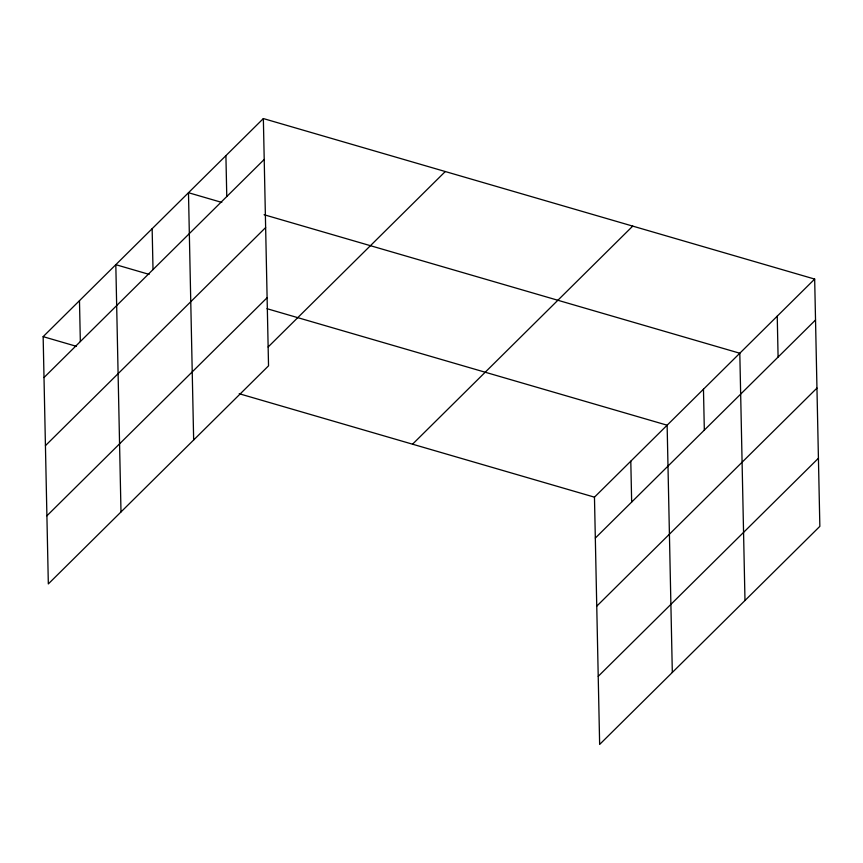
<?xml version="1.0" encoding="UTF-8"?>
<svg xmlns="http://www.w3.org/2000/svg" width="863" height="863" viewBox="0 0 863 863"><rect width="100%" height="100%" fill="white"/><g stroke="black" fill="none" stroke-linecap="round" stroke-linejoin="round"><path stroke-width="1.29" d="M263.355 118.565L268.533 365.836L48.328 583.917L43.15 336.646L263.355 118.565L814.672 279.083L819.85 526.354L599.645 744.435L594.467 497.164L814.672 279.083M44.002 377.541L264.207 159.461M45.437 445.642L265.631 227.562M46.904 515.804L267.109 297.735M268.113 347.002L445.286 171.543M412.536 444.197L632.73 226.117M595.33 538.059L815.524 319.99M596.754 606.16L816.959 388.091M598.221 676.333L818.426 458.253M221.791 202.417L188.479 192.708L193.657 439.979M264.078 214.725L739.807 353.237L744.985 600.508M149.126 274.38L115.815 264.682L120.993 511.942M267.001 308.695L667.131 425.2L672.32 672.471M43.15 336.646L76.462 346.343M239.213 393.722L594.467 497.164M777.239 316.16L778.092 357.055M703.464 389.213L704.327 430.108M630.799 461.187L631.662 502.083M225.912 155.642L226.775 196.537M152.147 228.695L153.01 269.59M79.482 300.658L80.335 341.554"/></g></svg>
